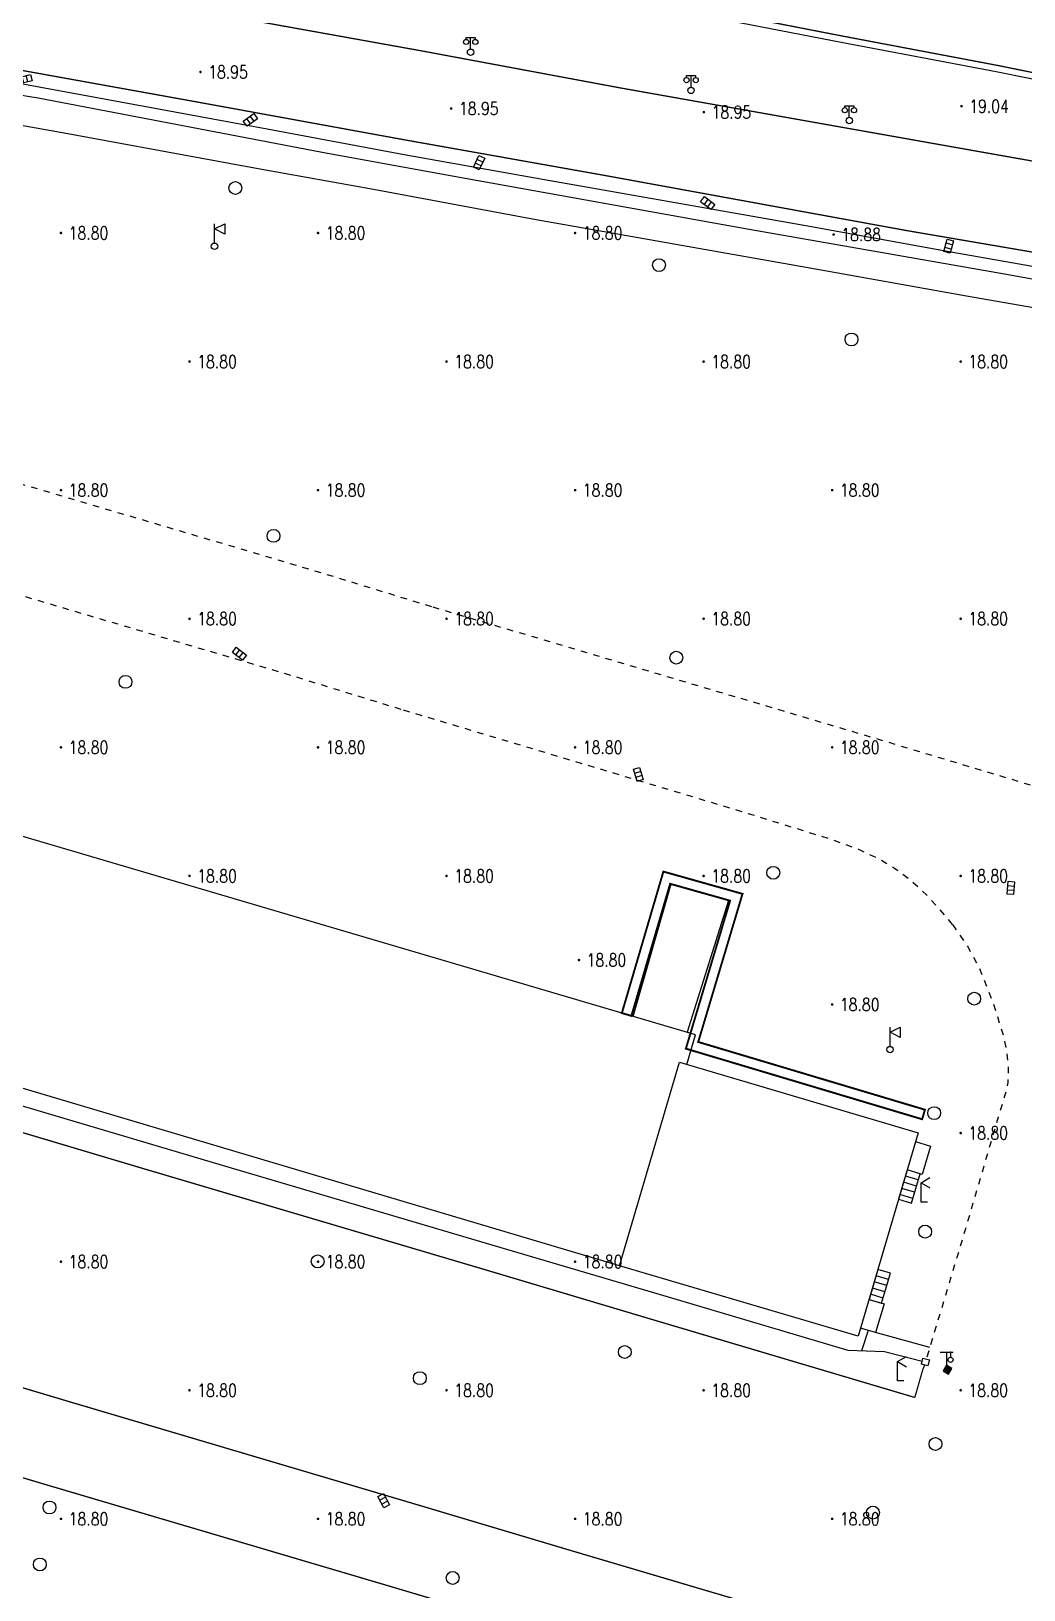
# Model space of a CAD drawing. Extents: x 404846 to 408477, y 3390929 to 3392894.
# Drawn here: x 406409 to 406486.3, y 3392028.9 to 3392150.1 of the extents above; entities that cross this region are included whole.
import ezdxf
from ezdxf.enums import TextEntityAlignment as Align

# ---------------------------------------------------------------- set-up
doc = ezdxf.new("R2010")
doc.units = 0
doc.header["$LTSCALE"] = 0.5
doc.header["$PDSIZE"] = 0.2
doc.linetypes.add('X1', pattern=[5, 4, -1])
doc.linetypes.add('X6', pattern=[2, 1, -1])
doc.layers.get('0').update_dxf_attribs({"linetype": 'CONTINUOUS'})
doc.layers.add('ASSIST', color=7, linetype='CONTINUOUS', plot=False)
for name, color, linetype in [('DLDW', 11, 'CONTINUOUS'), ('DLSS', 4, 'CONTINUOUS'), ('DMTZ', 3, 'CONTINUOUS'), ('GCD', 1, 'CONTINUOUS'), ('GXYZ', 2, 'CONTINUOUS'), ('JMD', 6, 'CONTINUOUS'), ('SXSS', 5, 'CONTINUOUS'), ('ZBTZ', 3, 'CONTINUOUS')]:
    doc.layers.add(name, color=color, linetype=linetype)
doc.styles.add('HZ', font='rs.shx', dxfattribs={"width": 0.8, "bigfont": 'hztxt.shx'})
doc.linetypes.add('10422', pattern='A,0.75,[150,AAA.SHX,S=0.5,R=0,X=0,Y=0.5],1.5,[177,AAA.SHX,S=1,R=0,X=0,Y=0.4],0.75', length=3)
doc.linetypes.add('1161', pattern='A,0,[149,AAA.SHX,S=0.15,R=0,X=0,Y=0],-1.6', length=1.6)
doc.linetypes.add('444', pattern='A,4.5,[145,AAA.SHX,S=1,R=0,X=0,Y=1],4.5,-0.5,[146,AAA.SHX,S=1,R=0,X=0,Y=0],-0.5', length=10)

# ---------------------------------------------------------------- blocks, each defined once
blk = doc.blocks.new('gc097')
for p, q in [((-0.7, 2), (-0.7, 2.3)), ((-0.7, 2.3), (0.7, 2.3)), ((0, 0.5), (0, 2.3)), ((0.7, 2.3), (0.7, 2))]:
    blk.add_line(p, q)
for centre, radius in [((-0.7, 1.6), 0.4), ((0, 0), 0.5), ((0.73, 1.6), 0.4)]:
    blk.add_circle(centre, radius)
blk = doc.blocks.new('gc019')
for p, q in [((0, 0.5), (0, 3.5)), ((0, 2.7), (1.6, 3.5)), ((1.6, 1.9), (0, 2.7)), ((1.6, 3.5), (1.6, 1.9))]:
    blk.add_line(p, q)
blk.add_circle((0, 0), 0.5)
blk = doc.blocks.new('gc052')
for p, q in [((0, 3), (1.39, 3.8)), ((0, 3), (1.39, 2.2)), ((0, 0), (0, 3)), ((1, 0), (0, 0))]:
    blk.add_line(p, q)
blk = doc.blocks.new('gc063')
for p, q in [((-1, 3), (1, 3)), ((0, 0), (0, 3)), ((0.6, 3), (0.6, 2.2)), ((-0.5, 0), (0.5, 0))]:
    blk.add_line(p, q)
blk.add_circle((0.6, 1.8), 0.4)
blk.add_point((0.6, 3))
blk.add_point((0.6, 3))
blk = doc.blocks.new('GC200')
at = {"linetype": 'Continuous', "const_width": 0.2, "flags": 128}
blk.add_lwpolyline([(-0.1, 0, 1), (0.1, 0, 1)], format="xyb", close=True, dxfattribs=at)
blk = doc.blocks.new('gc188')
blk.add_circle((0, 0), 1)
blk = doc.blocks.new('gc041')
for p, q in [((-1, 0.5), (1, 0.5)), ((-1, -0.5), (-1, 0.5)), ((-0.33, 0.5), (-0.33, -0.5)), ((0.33, 0.5), (0.33, -0.5)), ((1, 0.5), (1, -0.5)), ((1, -0.5), (-1, -0.5))]:
    blk.add_line(p, q)
blk = doc.blocks.new('*U31')
at = {"linetype": 'Continuous'}
for points in [[(0, 0), (0.5, 0.5), (-0.5, 0.5)], [(0, 0), (-0.5, 0.5), (-0.5, -0.5)], [(0, 0), (-0.5, -0.5), (0.5, -0.5)], [(0, 0), (0.5, -0.5), (0.5, 0.5)]]:
    blk.add_solid(points, dxfattribs=at)
blk = doc.blocks.new('gc002')
blk.add_lwpolyline([(-0.5, -0.5), (0.5, -0.5), (0.5, 0.5), (-0.5, 0.5), (-0.5, -0.5)])
at = {"linetype": 'Continuous'}
blk.add_blockref('*U31', (0, 0), dxfattribs=at)

msp = doc.modelspace()

# ---------------------------------------------------------------- linework, layer by layer
at = {"layer": 'ASSIST', "linetype": 'Continuous', "elevation": 22.776, "flags": 128}
msp.add_lwpolyline([(406452.677, 3392166.733), (406474.602, 3392162.538), (406486.77, 3392160.191), (406515.314, 3392154.639), (406516.048, 3392154.495), (406513.158, 3392139.303), (406510.755, 3392140.339), (406506.377, 3392141.854), (406502.212, 3392143.068), (406494.389, 3392144.847), (406484.132, 3392146.916), (406472.069, 3392149.188), (406450.078, 3392153.479)], dxfattribs=at)
at = {"layer": 'ASSIST', "linetype": 'Continuous', "flags": 128}
for points, elevation in [([(406477.531, 3392058.942), (406478.2, 3392061.214), (406477.197, 3392061.51), (406476.528, 3392059.237), (406477.531, 3392058.942)], 19.397), ([(406475.208, 3392051.159), (406475.889, 3392053.473), (406474.914, 3392053.76), (406474.233, 3392051.446), (406475.208, 3392051.159)], 19.498)]:
    msp.add_lwpolyline(points, close=True, dxfattribs=dict(at, elevation=elevation))
at = {"layer": 'DLSS', "linetype": 'Continuous', "const_width": 0.1, "flags": 128}
for points, elevation in [([(406353.337, 3392155.16), (406365.736, 3392155.55), (406384.855, 3392156.108), (406393.275, 3392156.288), (406395.812, 3392156.263), (406396.66, 3392156.176), (406398.37, 3392155.962), (406409.201, 3392153.976), (406423.122, 3392151.468), (406439.349, 3392148.554), (406454.956, 3392145.646), (406478.441, 3392141.479), (406488.839, 3392139.637), (406497.724, 3392138.059), (406500.536, 3392137.486), (406501.98, 3392137.026), (406503.338, 3392136.479), (406504.439, 3392135.987), (406505.784, 3392135.328)], 19.068), ([(406450.173, 3392153.966), (406472.166, 3392149.693), (406484.235, 3392147.409)], 23.488), ([(406353.568, 3392148.094), (406365.95, 3392148.554), (406385.031, 3392149.111), (406393.316, 3392149.288), (406395.42, 3392149.267), (406395.867, 3392149.222), (406397.303, 3392149.042), (406407.949, 3392147.09), (406421.882, 3392144.579), (406438.121, 3392141.618)], 19.126), ([(406484.235, 3392147.409), (406494.493, 3392145.329), (406502.336, 3392143.545), (406506.526, 3392142.324), (406510.93, 3392140.8), (406513.26, 3392139.839)], 22.32), ([(406438.121, 3392141.618), (406453.75, 3392138.839), (406477.18, 3392134.562)], 18.789), ([(406477.18, 3392134.562), (406487.634, 3392132.774), (406496.419, 3392131.213), (406498.777, 3392130.733), (406499.637, 3392130.459), (406500.62, 3392130.072), (406501.299, 3392129.747), (406502.166, 3392129.274), (406503.494, 3392128.382), (406505.756, 3392126.587), (406508.26, 3392124.337), (406509.569, 3392123.038), (406510.627, 3392121.832), (406511.904, 3392120.009), (406512.574, 3392118.922), (406513.238, 3392117.464), (406513.695, 3392116.154), (406514.01, 3392114.895), (406514.345, 3392113.353), (406514.668, 3392111.668), (406514.803, 3392109.867)], 18.887), ([(406444.465, 3392053.723), (406417.482, 3392061.702), (406406.33, 3392065.026)], 18.557), ([(406477.514, 3392043.9), (406456.781, 3392050.053), (406444.465, 3392053.723)], 18.589), ([(406439.032, 3392035.491), (406412.067, 3392043.474), (406400.898, 3392046.803)], 18.557), ([(406478.553, 3392046.344), (406478.408, 3392045.975), (406477.791, 3392043.818)], 19.139), ([(406477.791, 3392043.818), (406477.514, 3392043.9)], 18.663), ([(406437.123, 3392029.084), (406410.16, 3392037.046), (406398.983, 3392040.378)], 18.557), ([(406484.011, 3392022.168), (406451.368, 3392031.815), (406439.032, 3392035.491)], 18.583), ([(406482.119, 3392015.748), (406449.466, 3392025.407), (406437.123, 3392029.084)], 18.583)]:
    msp.add_lwpolyline(points, dxfattribs=dict(at, elevation=elevation))
at = {"layer": 'DLSS', "linetype": 'X6', "flags": 128}
for points, elevation in [([(406440.204, 3392105.307), (406430.982, 3392108.134), (406399.55, 3392117.424), (406365.417, 3392127.417)], 18.95), ([(406437.835, 3392097.322), (406428.603, 3392100.164), (406397.203, 3392109.445), (406368.078, 3392117.971)], 18.948), ([(406488.714, 3392090.859), (406473.679, 3392095.377), (406440.204, 3392105.307)], 19.046), ([(406480.732, 3392080.595), (406479.712, 3392081.804), (406478.727, 3392082.872), (406477.376, 3392084.106), (406476.221, 3392084.966), (406475.085, 3392085.637), (406473.426, 3392086.432), (406471.29, 3392087.21), (406464.102, 3392089.444), (406437.835, 3392097.322)], 18.988), ([(406480.732, 3392080.595), (406481.932, 3392078.837), (406482.817, 3392077.188), (406483.819, 3392074.671), (406484.618, 3392072.165), (406484.917, 3392070.825), (406485.058, 3392069.394), (406485.03, 3392068.312), (406484.923, 3392067.771), (406484.274, 3392065.606), (406481.55, 3392056.33), (406478.678, 3392046.803)], 19.141)]:
    msp.add_lwpolyline(points, dxfattribs=dict(at, elevation=elevation))
at = {"layer": 'DMTZ', "linetype": '10422', "flags": 128}
for points, elevation in [([(406455.886, 3392073.453), (406458.823, 3392083.767)], 19.251), ([(406463.299, 3392082.478), (406460.087, 3392072.216)], 19.3)]:
    msp.add_lwpolyline(points, dxfattribs=dict(at, elevation=elevation))
at = {"layer": 'JMD', "linetype": 'Continuous'}
for p, q in [((406477.197, 3392061.51), (406476.528, 3392059.237)), ((406478.059, 3392060.734), (406477.056, 3392061.03)), ((406478.2, 3392061.214), (406477.197, 3392061.51)), ((406477.531, 3392058.942), (406478.2, 3392061.214)), ((406477.776, 3392059.775), (406476.773, 3392060.07)), ((406477.918, 3392060.255), (406476.915, 3392060.55)), ((406477.635, 3392059.295), (406476.632, 3392059.591)), ((406474.914, 3392053.76), (406474.233, 3392051.446)), ((406475.889, 3392053.473), (406474.914, 3392053.76)), ((406475.607, 3392052.514), (406474.632, 3392052.801)), ((406475.748, 3392052.993), (406474.773, 3392053.28)), ((406475.208, 3392051.159), (406475.889, 3392053.473)), ((406475.324, 3392051.554), (406474.349, 3392051.841)), ((406475.466, 3392052.034), (406474.491, 3392052.321))]:
    msp.add_line(p, q, dxfattribs=at)
at = {"layer": 'JMD', "linetype": '444', "flags": 128}
for points, elevation in [([(406441.807, 3392138.788), (406431.685, 3392140.644), (406409.579, 3392144.863), (406399.436, 3392146.501), (406396.554, 3392146.786), (406393.317, 3392147.045), (406374.661, 3392146.892), (406347.126, 3392145.954)], 21.818), ([(406484.762, 3392131.164), (406464.909, 3392134.645), (406441.807, 3392138.788)], 21.694), ([(406494.201, 3392044.334), (406501.249, 3392068.322), (406507.684, 3392090.097), (406510.717, 3392100.528), (406512.014, 3392105.608), (406512.276, 3392108.11), (406512.205, 3392110.805), (406511.6, 3392113.685), (406510.636, 3392116.991), (406509.076, 3392119.832), (406507.013, 3392122.155), (406503.238, 3392125.434), (406499.911, 3392127.651), (406498.001, 3392128.313), (406494.236, 3392129.478), (406484.762, 3392131.164)], 21.75), ([(406355.638, 3392082.168), (406374.378, 3392076.584), (406400.192, 3392068.91), (406423.911, 3392061.883), (406444.442, 3392055.823)], 19.509), ([(406444.442, 3392055.823), (406458.609, 3392051.64), (406472.571, 3392047.49), (406475.428, 3392047.382), (406478.364, 3392046.641)], 19.735)]:
    msp.add_lwpolyline(points, dxfattribs=dict(at, elevation=elevation))
at = {"layer": 'JMD', "linetype": 'Continuous', "flags": 128}
for points, elevation in [([(406460.041, 3392069.715), (406460.723, 3392072.028), (406364.746, 3392100.3), (406364.126, 3392098.197)], 27.871), ([(406454.805, 3392054.051), (406360.007, 3392082.243)], 27.022), ([(406477.848, 3392063.718), (406479.017, 3392063.374), (406478.366, 3392061.165), (406477.197, 3392061.51)], 22.944), ([(406474.233, 3392051.446), (406475.394, 3392051.104), (406474.735, 3392048.868), (406473.574, 3392049.21)], 22.895)]:
    msp.add_lwpolyline(points, dxfattribs=dict(at, elevation=elevation))
for points, elevation in [([(406459.469, 3392069.884), (406478.051, 3392064.41), (406473.387, 3392048.577), (406454.805, 3392054.051), (406459.469, 3392069.884)], 28.638), ([(406478.805, 3392046.276), (406478.302, 3392046.412), (406478.426, 3392046.871), (406478.929, 3392046.734), (406478.805, 3392046.276)], 20.564)]:
    msp.add_lwpolyline(points, close=True, dxfattribs=dict(at, elevation=elevation))
at = {"layer": 'SXSS', "linetype": 'X1', "const_width": 0.15, "elevation": 18.8, "flags": 128}
msp.add_lwpolyline([(406455.739, 3392073.496), (406458.754, 3392083.766), (406463.419, 3392082.453), (406459.978, 3392070.946), (406478.357, 3392065.457), (406478.578, 3392066.197), (406460.939, 3392071.465), (406464.384, 3392082.984), (406458.228, 3392084.716), (406454.998, 3392073.714), (406455.739, 3392073.496)], close=True, dxfattribs=at)
at = {"layer": 'ZBTZ', "linetype": '1161', "flags": 128}
for points, elevation in [([(406349.339, 3392146.989), (406361.97, 3392147.428), (406372.878, 3392147.776), (406384.183, 3392148.089), (406395.68, 3392148.207), (406407.821, 3392146.088), (406427.41, 3392142.484), (406438.059, 3392140.478)], 18.986), ([(406342.167, 3392143.685), (406353.712, 3392144.056), (406371.665, 3392144.569), (406390.084, 3392144.848), (406394.35, 3392144.909), (406396.369, 3392144.794), (406400.228, 3392144.185), (406411.329, 3392142.215), (406426.997, 3392139.343), (406435.682, 3392137.793)], 18.975), ([(406438.059, 3392140.478), (406448.984, 3392138.544), (406469.304, 3392134.971), (406480.74, 3392132.888)], 19.035), ([(406435.682, 3392137.793), (406448.335, 3392135.417), (406469.339, 3392131.725), (406481.812, 3392129.484)], 18.807), ([(406480.74, 3392132.888), (406489.154, 3392131.412), (406497.664, 3392129.9), (406499.062, 3392129.556), (406500.057, 3392129.193), (406501.361, 3392128.516), (406502.707, 3392127.655), (406505.664, 3392125.271), (406508.476, 3392122.751), (406510.698, 3392120.081), (406511.52, 3392118.867), (406512.242, 3392117.193), (406512.98, 3392115.02), (406513.618, 3392111.572), (406513.843, 3392109.146), (406513.812, 3392106.753), (406513.633, 3392104.99), (406513.12, 3392102.966), (406512.034, 3392099.354)], 19.044), ([(406481.812, 3392129.484), (406492.982, 3392127.554), (406496.073, 3392126.81), (406498.112, 3392126.07), (406500.056, 3392125.03), (406502.916, 3392122.92), (406505.837, 3392120.446), (406507.305, 3392118.809), (406508.343, 3392117.234), (406509.429, 3392114.775), (406510.24, 3392111.505), (406510.623, 3392109.33), (406510.597, 3392105.503), (406511.107, 3392105.341), (406511.297, 3392105.124), (406511.35, 3392104.931), (406511.323, 3392104.814), (406511.205, 3392104.737), (406510.892, 3392104.67), (406510.481, 3392104.749), (406508.941, 3392099.69), (406504.982, 3392086.285), (406501.188, 3392073.33), (406495.671, 3392054.628), (406493.538, 3392047.484), (406494.977, 3392046.975)], 18.884), ([(406474.155, 3392049.039), (406473.636, 3392047.45)], 19.068), ([(406478.952, 3392047.713), (406474.735, 3392048.868)], 19.095)]:
    msp.add_lwpolyline(points, dxfattribs=dict(at, elevation=elevation))

# ---------------------------------------------------------------- block references
at = {"layer": 'DLDW', "linetype": 'Continuous', "xscale": 0.5, "yscale": 0.5}
for name, p in [('gc097', (406443.231, 3392148.435, 19.402)), ('gc097', (406460.378, 3392145.468, 19.284)), ('gc097', (406472.694, 3392143.128, 19.145)), ('gc019', (406423.307, 3392133.344, 19.117)), ('gc019', (406475.862, 3392070.875, 18.906))]:
    msp.add_blockref(name, p, dxfattribs=at)
at = {"layer": 'DLSS', "linetype": 'Continuous', "xscale": 0.5, "yscale": 0.5}
for name, p in [('gc052', (406478.272, 3392059.018, 18.912)), ('gc052', (406476.441, 3392045.109, 19.129)), ('gc063', (406480.275, 3392045.845, 19.082))]:
    msp.add_blockref(name, p, dxfattribs=at)
at = {"layer": 'GCD', "linetype": 'Continuous'}
ref = msp.add_blockref('GC200', (406422.212, 3392146.901, 18.95), dxfattribs=dict(at, xscale=0.5, yscale=0.5, zscale=0.5))
ref.add_attrib('height', '18.95', dxfattribs={"linetype": 'Continuous', "height": 1, "style": 'HZ', "width": 0.8}).set_placement((406422.812, 3392146.901, 18.95), align=Align.MIDDLE_LEFT)
ref = msp.add_blockref('GC200', (406481.421, 3392144.235, 19.041), dxfattribs=dict(at, xscale=0.5, yscale=0.5, zscale=0.5))
ref.add_attrib('height', '19.04', dxfattribs={"linetype": 'Continuous', "height": 1, "style": 'HZ', "width": 0.8}).set_placement((406482.021, 3392144.235, 19.041), align=Align.MIDDLE_LEFT)
ref = msp.add_blockref('GC200', (406441.722, 3392144.061, 18.95), dxfattribs=dict(at, xscale=0.5, yscale=0.5, zscale=0.5))
ref.add_attrib('height', '18.95', dxfattribs={"linetype": 'Continuous', "height": 1, "style": 'HZ', "width": 0.8}).set_placement((406442.322, 3392144.061, 18.95), align=Align.MIDDLE_LEFT)
ref = msp.add_blockref('GC200', (406461.378, 3392143.777, 18.95), dxfattribs=dict(at, xscale=0.5, yscale=0.5, zscale=0.5))
ref.add_attrib('height', '18.95', dxfattribs={"linetype": 'Continuous', "height": 1, "style": 'HZ', "width": 0.8}).set_placement((406461.978, 3392143.777, 18.95), align=Align.MIDDLE_LEFT)
ref = msp.add_blockref('GC200', (406411.358, 3392134.379, 18.8), dxfattribs=dict(at, xscale=0.5, yscale=0.5, zscale=0.5))
ref.add_attrib('height', '18.80', dxfattribs={"linetype": 'Continuous', "height": 1, "style": 'HZ', "width": 0.8}).set_placement((406411.958, 3392134.379, 18.8), align=Align.MIDDLE_LEFT)
ref = msp.add_blockref('GC200', (406431.358, 3392134.379, 18.8), dxfattribs=dict(at, xscale=0.5, yscale=0.5, zscale=0.5))
ref.add_attrib('height', '18.80', dxfattribs={"linetype": 'Continuous', "height": 1, "style": 'HZ', "width": 0.8}).set_placement((406431.958, 3392134.379, 18.8), align=Align.MIDDLE_LEFT)
ref = msp.add_blockref('GC200', (406451.358, 3392134.379, 18.8), dxfattribs=dict(at, xscale=0.5, yscale=0.5, zscale=0.5))
ref.add_attrib('height', '18.80', dxfattribs={"linetype": 'Continuous', "height": 1, "style": 'HZ', "width": 0.8}).set_placement((406451.958, 3392134.379, 18.8), align=Align.MIDDLE_LEFT)
ref = msp.add_blockref('GC200', (406471.472, 3392134.259, 18.881), dxfattribs=dict(at, xscale=0.5, yscale=0.5, zscale=0.5))
ref.add_attrib('height', '18.88', dxfattribs={"linetype": 'Continuous', "height": 1, "style": 'HZ', "width": 0.8}).set_placement((406472.072, 3392134.259, 18.881), align=Align.MIDDLE_LEFT)
ref = msp.add_blockref('GC200', (406421.358, 3392124.379, 18.8), dxfattribs=dict(at, xscale=0.5, yscale=0.5, zscale=0.5))
ref.add_attrib('height', '18.80', dxfattribs={"linetype": 'Continuous', "height": 1, "style": 'HZ', "width": 0.8}).set_placement((406421.958, 3392124.379, 18.8), align=Align.MIDDLE_LEFT)
ref = msp.add_blockref('GC200', (406441.358, 3392124.379, 18.8), dxfattribs=dict(at, xscale=0.5, yscale=0.5, zscale=0.5))
ref.add_attrib('height', '18.80', dxfattribs={"linetype": 'Continuous', "height": 1, "style": 'HZ', "width": 0.8}).set_placement((406441.958, 3392124.379, 18.8), align=Align.MIDDLE_LEFT)
ref = msp.add_blockref('GC200', (406461.358, 3392124.379, 18.8), dxfattribs=dict(at, xscale=0.5, yscale=0.5, zscale=0.5))
ref.add_attrib('height', '18.80', dxfattribs={"linetype": 'Continuous', "height": 1, "style": 'HZ', "width": 0.8}).set_placement((406461.958, 3392124.379, 18.8), align=Align.MIDDLE_LEFT)
ref = msp.add_blockref('GC200', (406481.358, 3392124.379, 18.8), dxfattribs=dict(at, xscale=0.5, yscale=0.5, zscale=0.5))
ref.add_attrib('height', '18.80', dxfattribs={"linetype": 'Continuous', "height": 1, "style": 'HZ', "width": 0.8}).set_placement((406481.958, 3392124.379, 18.8), align=Align.MIDDLE_LEFT)
ref = msp.add_blockref('GC200', (406411.358, 3392114.379, 18.8), dxfattribs=dict(at, xscale=0.5, yscale=0.5, zscale=0.5))
ref.add_attrib('height', '18.80', dxfattribs={"linetype": 'Continuous', "height": 1, "style": 'HZ', "width": 0.8}).set_placement((406411.958, 3392114.379, 18.8), align=Align.MIDDLE_LEFT)
ref = msp.add_blockref('GC200', (406431.358, 3392114.379, 18.8), dxfattribs=dict(at, xscale=0.5, yscale=0.5, zscale=0.5))
ref.add_attrib('height', '18.80', dxfattribs={"linetype": 'Continuous', "height": 1, "style": 'HZ', "width": 0.8}).set_placement((406431.958, 3392114.379, 18.8), align=Align.MIDDLE_LEFT)
ref = msp.add_blockref('GC200', (406451.358, 3392114.379, 18.8), dxfattribs=dict(at, xscale=0.5, yscale=0.5, zscale=0.5))
ref.add_attrib('height', '18.80', dxfattribs={"linetype": 'Continuous', "height": 1, "style": 'HZ', "width": 0.8}).set_placement((406451.958, 3392114.379, 18.8), align=Align.MIDDLE_LEFT)
ref = msp.add_blockref('GC200', (406471.358, 3392114.379, 18.8), dxfattribs=dict(at, xscale=0.5, yscale=0.5, zscale=0.5))
ref.add_attrib('height', '18.80', dxfattribs={"linetype": 'Continuous', "height": 1, "style": 'HZ', "width": 0.8}).set_placement((406471.958, 3392114.379, 18.8), align=Align.MIDDLE_LEFT)
ref = msp.add_blockref('GC200', (406421.358, 3392104.379, 18.8), dxfattribs=dict(at, xscale=0.5, yscale=0.5, zscale=0.5))
ref.add_attrib('height', '18.80', dxfattribs={"linetype": 'Continuous', "height": 1, "style": 'HZ', "width": 0.8}).set_placement((406421.958, 3392104.379, 18.8), align=Align.MIDDLE_LEFT)
ref = msp.add_blockref('GC200', (406441.358, 3392104.379, 18.8), dxfattribs=dict(at, xscale=0.5, yscale=0.5, zscale=0.5))
ref.add_attrib('height', '18.80', dxfattribs={"linetype": 'Continuous', "height": 1, "style": 'HZ', "width": 0.8}).set_placement((406441.958, 3392104.379, 18.8), align=Align.MIDDLE_LEFT)
ref = msp.add_blockref('GC200', (406461.358, 3392104.379, 18.8), dxfattribs=dict(at, xscale=0.5, yscale=0.5, zscale=0.5))
ref.add_attrib('height', '18.80', dxfattribs={"linetype": 'Continuous', "height": 1, "style": 'HZ', "width": 0.8}).set_placement((406461.958, 3392104.379, 18.8), align=Align.MIDDLE_LEFT)
ref = msp.add_blockref('GC200', (406481.358, 3392104.379, 18.8), dxfattribs=dict(at, xscale=0.5, yscale=0.5, zscale=0.5))
ref.add_attrib('height', '18.80', dxfattribs={"linetype": 'Continuous', "height": 1, "style": 'HZ', "width": 0.8}).set_placement((406481.958, 3392104.379, 18.8), align=Align.MIDDLE_LEFT)
ref = msp.add_blockref('GC200', (406411.358, 3392094.379, 18.8), dxfattribs=dict(at, xscale=0.5, yscale=0.5, zscale=0.5))
ref.add_attrib('height', '18.80', dxfattribs={"linetype": 'Continuous', "height": 1, "style": 'HZ', "width": 0.8}).set_placement((406411.958, 3392094.379, 18.8), align=Align.MIDDLE_LEFT)
ref = msp.add_blockref('GC200', (406431.358, 3392094.379, 18.8), dxfattribs=dict(at, xscale=0.5, yscale=0.5, zscale=0.5))
ref.add_attrib('height', '18.80', dxfattribs={"linetype": 'Continuous', "height": 1, "style": 'HZ', "width": 0.8}).set_placement((406431.958, 3392094.379, 18.8), align=Align.MIDDLE_LEFT)
ref = msp.add_blockref('GC200', (406451.358, 3392094.379, 18.8), dxfattribs=dict(at, xscale=0.5, yscale=0.5, zscale=0.5))
ref.add_attrib('height', '18.80', dxfattribs={"linetype": 'Continuous', "height": 1, "style": 'HZ', "width": 0.8}).set_placement((406451.958, 3392094.379, 18.8), align=Align.MIDDLE_LEFT)
ref = msp.add_blockref('GC200', (406471.358, 3392094.379, 18.8), dxfattribs=dict(at, xscale=0.5, yscale=0.5, zscale=0.5))
ref.add_attrib('height', '18.80', dxfattribs={"linetype": 'Continuous', "height": 1, "style": 'HZ', "width": 0.8}).set_placement((406471.958, 3392094.379, 18.8), align=Align.MIDDLE_LEFT)
ref = msp.add_blockref('GC200', (406421.358, 3392084.379, 18.8), dxfattribs=dict(at, xscale=0.5, yscale=0.5, zscale=0.5))
ref.add_attrib('height', '18.80', dxfattribs={"linetype": 'Continuous', "height": 1, "style": 'HZ', "width": 0.8}).set_placement((406421.958, 3392084.379, 18.8), align=Align.MIDDLE_LEFT)
ref = msp.add_blockref('GC200', (406441.358, 3392084.379, 18.8), dxfattribs=dict(at, xscale=0.5, yscale=0.5, zscale=0.5))
ref.add_attrib('height', '18.80', dxfattribs={"linetype": 'Continuous', "height": 1, "style": 'HZ', "width": 0.8}).set_placement((406441.958, 3392084.379, 18.8), align=Align.MIDDLE_LEFT)
ref = msp.add_blockref('GC200', (406461.358, 3392084.379, 18.8), dxfattribs=dict(at, xscale=0.5, yscale=0.5, zscale=0.5))
ref.add_attrib('height', '18.80', dxfattribs={"linetype": 'Continuous', "height": 1, "style": 'HZ', "width": 0.8}).set_placement((406461.958, 3392084.379, 18.8), align=Align.MIDDLE_LEFT)
ref = msp.add_blockref('GC200', (406481.358, 3392084.379, 18.8), dxfattribs=dict(at, xscale=0.5, yscale=0.5, zscale=0.5))
ref.add_attrib('height', '18.80', dxfattribs={"linetype": 'Continuous', "height": 1, "style": 'HZ', "width": 0.8}).set_placement((406481.958, 3392084.379, 18.8), align=Align.MIDDLE_LEFT)
ref = msp.add_blockref('GC200', (406451.657, 3392077.836, 18.8), dxfattribs=dict(at, xscale=0.5, yscale=0.5, zscale=0.5))
ref.add_attrib('height', '18.80', dxfattribs={"linetype": 'Continuous', "height": 1, "style": 'HZ', "width": 0.8}).set_placement((406452.257, 3392077.836, 18.8), align=Align.MIDDLE_LEFT)
ref = msp.add_blockref('GC200', (406471.358, 3392074.379, 18.8), dxfattribs=dict(at, xscale=0.5, yscale=0.5, zscale=0.5))
ref.add_attrib('height', '18.80', dxfattribs={"linetype": 'Continuous', "height": 1, "style": 'HZ', "width": 0.8}).set_placement((406471.958, 3392074.379, 18.8), align=Align.MIDDLE_LEFT)
ref = msp.add_blockref('GC200', (406481.358, 3392064.379, 18.8), dxfattribs=dict(at, xscale=0.5, yscale=0.5, zscale=0.5))
ref.add_attrib('height', '18.80', dxfattribs={"linetype": 'Continuous', "height": 1, "style": 'HZ', "width": 0.8}).set_placement((406481.958, 3392064.379, 18.8), align=Align.MIDDLE_LEFT)
ref = msp.add_blockref('GC200', (406411.358, 3392054.379, 18.8), dxfattribs=dict(at, xscale=0.5, yscale=0.5, zscale=0.5))
ref.add_attrib('height', '18.80', dxfattribs={"linetype": 'Continuous', "height": 1, "style": 'HZ', "width": 0.8}).set_placement((406411.958, 3392054.379, 18.8), align=Align.MIDDLE_LEFT)
ref = msp.add_blockref('GC200', (406431.358, 3392054.379, 18.8), dxfattribs=dict(at, xscale=0.5, yscale=0.5, zscale=0.5))
ref.add_attrib('height', '18.80', dxfattribs={"linetype": 'Continuous', "height": 1, "style": 'HZ', "width": 0.8}).set_placement((406431.958, 3392054.379, 18.8), align=Align.MIDDLE_LEFT)
ref = msp.add_blockref('GC200', (406451.358, 3392054.379, 18.8), dxfattribs=dict(at, xscale=0.5, yscale=0.5, zscale=0.5))
ref.add_attrib('height', '18.80', dxfattribs={"linetype": 'Continuous', "height": 1, "style": 'HZ', "width": 0.8}).set_placement((406451.958, 3392054.379, 18.8), align=Align.MIDDLE_LEFT)
ref = msp.add_blockref('GC200', (406421.358, 3392044.379, 18.8), dxfattribs=dict(at, xscale=0.5, yscale=0.5, zscale=0.5))
ref.add_attrib('height', '18.80', dxfattribs={"linetype": 'Continuous', "height": 1, "style": 'HZ', "width": 0.8}).set_placement((406421.958, 3392044.379, 18.8), align=Align.MIDDLE_LEFT)
ref = msp.add_blockref('GC200', (406441.358, 3392044.379, 18.8), dxfattribs=dict(at, xscale=0.5, yscale=0.5, zscale=0.5))
ref.add_attrib('height', '18.80', dxfattribs={"linetype": 'Continuous', "height": 1, "style": 'HZ', "width": 0.8}).set_placement((406441.958, 3392044.379, 18.8), align=Align.MIDDLE_LEFT)
ref = msp.add_blockref('GC200', (406461.358, 3392044.379, 18.8), dxfattribs=dict(at, xscale=0.5, yscale=0.5, zscale=0.5))
ref.add_attrib('height', '18.80', dxfattribs={"linetype": 'Continuous', "height": 1, "style": 'HZ', "width": 0.8}).set_placement((406461.958, 3392044.379, 18.8), align=Align.MIDDLE_LEFT)
ref = msp.add_blockref('GC200', (406481.358, 3392044.379, 18.8), dxfattribs=dict(at, xscale=0.5, yscale=0.5, zscale=0.5))
ref.add_attrib('height', '18.80', dxfattribs={"linetype": 'Continuous', "height": 1, "style": 'HZ', "width": 0.8}).set_placement((406481.958, 3392044.379, 18.8), align=Align.MIDDLE_LEFT)
ref = msp.add_blockref('GC200', (406411.358, 3392034.379, 18.8), dxfattribs=dict(at, xscale=0.5, yscale=0.5, zscale=0.5))
ref.add_attrib('height', '18.80', dxfattribs={"linetype": 'Continuous', "height": 1, "style": 'HZ', "width": 0.8}).set_placement((406411.958, 3392034.379, 18.8), align=Align.MIDDLE_LEFT)
ref = msp.add_blockref('GC200', (406431.358, 3392034.379, 18.8), dxfattribs=dict(at, xscale=0.5, yscale=0.5, zscale=0.5))
ref.add_attrib('height', '18.80', dxfattribs={"linetype": 'Continuous', "height": 1, "style": 'HZ', "width": 0.8}).set_placement((406431.958, 3392034.379, 18.8), align=Align.MIDDLE_LEFT)
ref = msp.add_blockref('GC200', (406451.358, 3392034.379, 18.8), dxfattribs=dict(at, xscale=0.5, yscale=0.5, zscale=0.5))
ref.add_attrib('height', '18.80', dxfattribs={"linetype": 'Continuous', "height": 1, "style": 'HZ', "width": 0.8}).set_placement((406451.958, 3392034.379, 18.8), align=Align.MIDDLE_LEFT)
ref = msp.add_blockref('GC200', (406471.358, 3392034.379, 18.8), dxfattribs=dict(at, xscale=0.5, yscale=0.5, zscale=0.5))
ref.add_attrib('height', '18.80', dxfattribs={"linetype": 'Continuous', "height": 1, "style": 'HZ', "width": 0.8}).set_placement((406471.958, 3392034.379, 18.8), align=Align.MIDDLE_LEFT)
at = {"layer": 'GXYZ', "linetype": 'Continuous', "xscale": 0.5, "yscale": 0.5}
for p, rotation in [((406408.559, 3392146.333, 18.838), 194.5081766803389), ((406426.099, 3392143.172, 19.204), 215.6503193206646), ((406443.889, 3392139.846, 19.406), 245.1576457699031), ((406461.672, 3392136.702, 19.097), 322.2777649945115), ((406480.421, 3392133.353, 18.842), 255.127111405181), ((406425.247, 3392101.661, 19.044), 142.8952966583552), ((406456.277, 3392092.271, 19.044), 286.8795905747299), ((406485.257, 3392083.442, 19.044), 85.87537872353437), ((406436.474, 3392035.794, 18.95), 297.9590993829992)]:
    msp.add_blockref('gc041', p, dxfattribs=dict(at, rotation=rotation))
for p in [(406424.93, 3392137.883, 19.031), (406457.89, 3392131.878, 19.031), (406472.867, 3392126.099, 18.769), (406427.895, 3392110.825, 19.239), (406459.234, 3392101.35, 19.011), (406416.377, 3392099.47, 19.066), (406466.776, 3392084.624, 18.97), (406482.411, 3392074.828, 18.934), (406479.296, 3392065.932, 18.911), (406478.592, 3392056.719, 18.956), (406431.336, 3392054.399, 19.057), (406455.225, 3392047.354, 18.791), (406439.282, 3392045.32, 19.094), (406479.395, 3392040.196, 18.942), (406410.464, 3392035.262, 18.824), (406474.53, 3392034.866, 19.017), (406409.716, 3392030.833, 18.792), (406441.834, 3392029.786, 18.924)]:
    msp.add_blockref('gc188', p, dxfattribs=at)
at = {"layer": 'JMD', "linetype": 'Continuous', "xscale": 0.5, "yscale": 0.5, "rotation": 58.55408770905513}
msp.add_blockref('gc002', (406480.335, 3392045.985, 19.835), dxfattribs=at)

doc.saveas('drawing.dxf')
